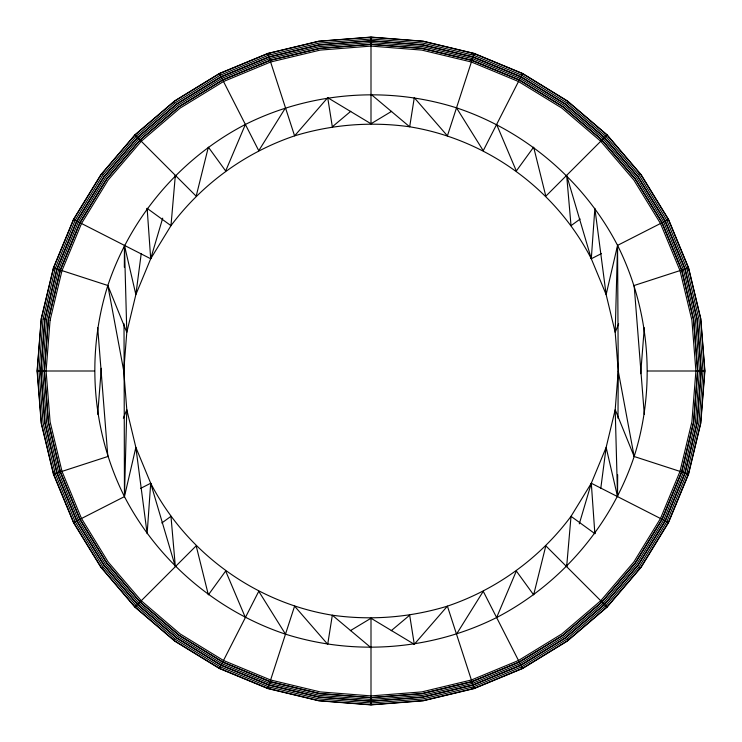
<?xml version="1.0" encoding="UTF-8"?>
<svg xmlns="http://www.w3.org/2000/svg" width="742" height="742" viewBox="0 0 742 742"><rect width="100%" height="100%" fill="white"/><g stroke="black" fill="none" stroke-linecap="round" stroke-linejoin="round"><path stroke-width="1.11" d="M704.705 371L700.596 423.2L688.372 474.119L668.338 522.498L640.977 567.148L606.965 606.965L567.148 640.977L522.498 668.338L474.119 688.372L423.2 700.596L371 704.705L318.8 700.596L267.881 688.372L219.502 668.338L174.852 640.977L135.035 606.965L101.023 567.148L73.662 522.498L124.452 496.621C91.934 431.64 85.886 354.759 107.84 285.494C130.796 216.553 180.881 157.916 245.379 124.452C310.36 91.934 387.241 85.886 456.506 107.84C525.447 130.796 584.084 180.881 617.548 245.379C650.066 310.36 656.113 387.241 634.16 456.506C611.204 525.447 561.119 584.084 496.621 617.548C431.64 650.066 354.759 656.113 285.494 634.16C216.553 611.204 157.916 561.119 124.452 496.621L124.016 323.744M124.331 267.278L124.452 245.379L135.86 294.593L126.799 332.323L123.756 371L126.799 409.677L124.517 494.33M647.701 371L704.77 371L700.661 318.782L688.437 267.862L668.394 219.474L617.548 245.379L618.244 371L615.201 409.677L606.14 447.407L617.548 496.621L617.669 474.722M617.984 418.256L618.244 371L615.201 332.323L617.483 247.67M124.452 496.621L135.86 447.407L150.7 483.246L147.139 533.646L135.86 447.407L126.799 409.677L123.348 418.191M617.548 245.379L606.14 294.593L591.3 258.754L594.861 208.354L606.14 294.593L615.201 332.323L618.652 323.809M97.703 414.286L101.32 368.292M640.68 373.708L644.297 327.714M141.203 253.745L135.86 294.593L150.7 258.754L162.702 218.148M146.842 210.626L147.139 208.354L170.975 225.67C201.982 184.025 245.407 152.472 294.593 135.86C331.841 124.461 371.111 121.373 409.677 126.799C486.687 139.227 555.675 189.358 591.3 258.754L601.391 253.606M600.797 488.255L606.14 447.407L591.3 483.246L571.025 516.33L594.861 533.646L595.158 531.374M53.443 474.184L41.209 423.237L37.1 371L41.209 318.763L53.443 267.816L73.495 219.409L100.866 174.741L134.896 134.896L174.741 100.866L219.409 73.495L267.816 53.443L318.763 41.209L371 37.1L423.237 41.209L474.184 53.443L522.591 73.495L567.259 100.866L607.104 134.896L641.134 174.741L668.505 219.409L688.557 267.816L700.791 318.763L704.9 371L700.791 423.237L688.557 474.184L668.505 522.591L641.134 567.259L607.104 607.104L567.259 641.134L522.591 668.505L474.184 688.557L423.237 700.791L371 704.9L318.763 700.791L267.816 688.557L219.409 668.505L174.741 641.134L134.896 607.104L100.866 567.259L73.495 522.591L53.443 474.184L53.814 471.921M688.186 270.079L688.557 267.816M668.394 219.474L641.032 174.815L607.012 134.988L567.185 100.968L522.526 73.606L474.138 53.563L423.218 41.339L371 37.23L318.782 41.339L267.862 53.563L219.474 73.606L174.815 100.968L134.988 134.988L100.968 174.815L73.606 219.474L53.563 267.862L41.339 318.782L37.23 371L94.299 371M174.695 177.533L175.344 175.344L170.975 225.67L150.7 258.754L73.606 219.474M567.305 564.467L566.656 566.656L571.025 516.33C540.018 557.975 496.593 589.528 447.407 606.14C410.159 617.539 370.889 620.627 332.323 615.201C255.313 602.773 186.325 552.642 150.7 483.246L140.609 488.394M579.298 523.852L591.3 483.246L668.394 522.526M267.862 688.437L294.593 606.14L327.714 644.297L332.323 615.201L371 647.701M474.138 53.563L447.407 135.86L414.286 97.703L409.677 126.799L371 94.299M245.379 124.452L225.67 170.975L208.354 147.139L196.176 196.176L134.988 134.988M496.621 617.548L516.33 571.025L533.646 594.861L545.824 545.824L607.012 607.012M173.702 102.915L174.741 100.866M567.259 641.134L568.298 639.085M219.474 668.394L258.754 591.3L285.494 634.16M522.526 73.606L483.246 150.7L456.506 107.84M285.494 107.84L258.754 150.7L219.474 73.606M456.506 634.16L483.246 591.3L522.526 668.394M391.655 111.319L371 123.756L327.714 97.703L294.593 135.86L267.862 53.563M350.345 630.681L371 618.244L414.286 644.297L447.407 606.14L474.138 688.437M134.988 607.012L196.176 545.824L208.354 594.861L225.67 571.025L245.379 617.548M607.012 134.988L545.824 196.176L533.646 147.139L516.33 170.975L496.621 124.452M350.78 111.291L332.323 126.799L327.714 97.703M391.219 630.709L409.677 615.201L414.286 644.297M161.812 522.989L170.975 516.33L175.344 566.656L150.7 483.246M580.188 219.011L571.025 225.67L566.656 175.344L591.3 258.754M100.866 174.741L102.915 173.702M639.085 568.298L641.134 567.259M53.563 474.138L107.84 456.506L97.703 327.714M688.437 267.862L634.16 285.494L644.297 414.286M471.921 53.814L474.184 53.443M267.816 688.557L270.079 688.186M267.816 53.443L270.079 53.814M471.921 688.186L474.184 688.557M53.563 267.862L107.84 285.494L126.799 332.323L124.452 245.379M617.548 496.621L615.201 409.677L634.16 456.506L688.437 474.138M639.085 173.702L641.134 174.741M100.866 567.259L102.915 568.298M567.259 100.866L568.298 102.915M173.702 639.085L174.741 641.134M73.662 522.498L53.628 474.119L41.404 423.2L37.295 371M618.244 371L634.16 456.506M107.84 285.494L123.756 371M688.186 471.921L688.557 474.184M53.443 267.816L53.814 270.079M591.3 483.246L594.861 533.646M147.139 208.354L150.7 258.754M371 37.23L371 123.756M371 618.244L371 704.77M43.092 319.06L39.001 371L43.092 422.94L55.251 473.591L75.183 521.728L102.405 566.146L136.24 605.76L175.854 639.595L220.272 666.817L268.409 686.749L319.06 698.908L371 702.999L422.94 698.908L473.591 686.749L521.728 666.817L566.146 639.595L605.76 605.76L639.595 566.146L666.817 521.728L686.749 473.591L698.908 422.94L702.999 371L698.908 319.06L686.749 268.409L666.817 220.272L639.595 175.854L605.76 136.24L566.146 102.405L521.728 75.183L473.591 55.251L422.94 43.092L371 39.001L319.06 43.092L268.409 55.251L220.272 75.183L175.854 102.405L136.24 136.24L102.405 175.854L75.183 220.272L55.251 268.409L43.092 319.06M44.835 319.338L40.773 371L44.835 422.662L56.939 473.044L76.769 520.921L103.843 565.098L137.493 604.507L176.902 638.157L221.079 665.231L268.956 685.061L319.338 697.165L371 701.227L422.662 697.165L473.044 685.061L520.921 665.231L565.098 638.157L604.507 604.507L638.157 565.098L665.231 520.921L685.061 473.044L697.165 422.662L701.227 371L697.165 319.338L685.061 268.956L665.231 221.079L638.157 176.902L604.507 137.493L565.098 103.843L520.921 76.769L473.044 56.939L422.662 44.835L371 40.773L319.338 44.835L268.956 56.939L221.079 76.769L176.902 103.843L137.493 137.493L103.843 176.902L76.769 221.079L56.939 268.956L44.835 319.338M44.91 319.348L40.838 371L44.91 422.652L57.004 473.025L76.825 520.893L103.899 565.061L137.539 604.461L176.939 638.101L221.107 665.175L268.975 684.996L319.348 697.09L371 701.162L422.652 697.09L473.025 684.996L520.893 665.175L565.061 638.101L604.461 604.461L638.101 565.061L665.175 520.893L684.996 473.025L697.09 422.652L701.162 371L697.09 319.348L684.996 268.975L665.175 221.107L638.101 176.939L604.461 137.539L565.061 103.899L520.893 76.825L473.025 57.004L422.652 44.91L371 40.838L319.348 44.91L268.975 57.004L221.107 76.825L176.939 103.899L137.539 137.539L103.899 176.939L76.825 221.107L57.004 268.975L44.91 319.348M46.588 319.617L42.544 371L46.588 422.383L58.627 472.496L78.346 520.114L105.281 564.059L138.745 603.255L177.941 636.719L221.886 663.654L269.504 683.373L319.617 695.412L371 699.456L422.383 695.412L472.496 683.373L520.114 663.654L564.059 636.719L603.255 603.255L636.719 564.059L663.654 520.114L683.373 472.496L695.412 422.383L699.456 371L695.412 319.617L683.373 269.504L663.654 221.886L636.719 177.941L603.255 138.745L564.059 105.281L520.114 78.346L472.496 58.627L422.383 46.588L371 42.544L319.617 46.588L269.504 58.627L221.886 78.346L177.941 105.281L138.745 138.745L105.281 177.941L78.346 221.886L58.627 269.504L46.588 319.617M48.341 319.895L44.325 371L48.341 422.105L60.306 471.949L79.932 519.307L106.709 563.02L140.006 601.994L178.98 635.291L222.693 662.068L270.051 681.694L319.895 693.659L371 697.675L422.105 693.659L471.949 681.694L519.307 662.068L563.02 635.291L601.994 601.994L635.291 563.02L662.068 519.307L681.694 471.949L693.659 422.105L697.675 371L693.659 319.895L681.694 270.051L662.068 222.693L635.291 178.98L601.994 140.006L563.02 106.709L519.307 79.932L471.949 60.306L422.105 48.341L371 44.325L319.895 48.341L270.051 60.306L222.693 79.932L178.98 106.709L140.006 140.006L106.709 178.98L79.932 222.693L60.306 270.051L48.341 319.895M48.406 319.904L44.39 371L48.406 422.096L60.371 471.931L79.988 519.279L106.765 562.974L140.053 601.947L179.026 635.235L222.721 662.012L270.069 681.629L319.904 693.594L371 697.61L422.096 693.594L471.931 681.629L519.279 662.012L562.974 635.235L601.947 601.947L635.235 562.974L662.012 519.279L681.629 471.931L693.594 422.096L697.61 371L693.594 319.904L681.629 270.069L662.012 222.721L635.235 179.026L601.947 140.053L562.974 106.765L519.279 79.988L471.931 60.371L422.096 48.406L371 44.39L319.904 48.406L270.069 60.371L222.721 79.988L179.026 106.765L140.053 140.053L106.765 179.026L79.988 222.721L60.371 270.069L48.406 319.904M50.094 320.173L46.097 371L50.094 421.827L61.994 471.402L81.509 518.5L108.146 561.972L141.258 600.742L180.028 633.853L223.5 660.491L270.598 680.006L320.173 691.906L371 695.903L421.827 691.906L471.402 680.006L518.5 660.491L561.972 633.853L600.742 600.742L633.853 561.972L660.491 518.5L680.006 471.402L691.906 421.827L695.903 371L691.906 320.173L680.006 270.598L660.491 223.5L633.853 180.028L600.742 141.258L561.972 108.146L518.5 81.509L471.402 61.994L421.827 50.094L371 46.097L320.173 50.094L270.598 61.994L223.5 81.509L180.028 108.146L141.258 141.258L108.146 180.028L81.509 223.5L61.994 270.598L50.094 320.173"/></g></svg>
